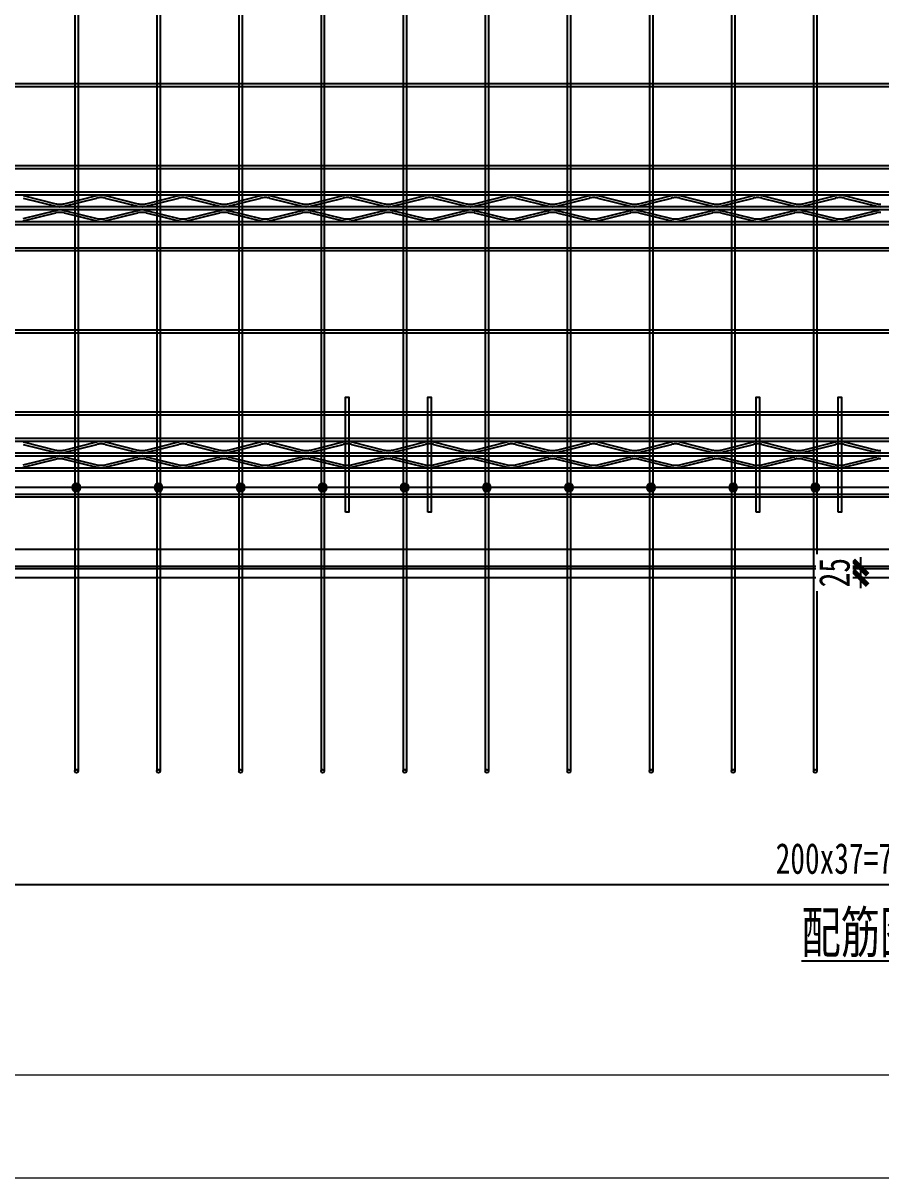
# Model space of a CAD drawing. Extents: x -524 to 129100, y -10500 to 1.
# Drawn here: x 47643 to 49733, y -10500 to -7687 of the extents above; entities that cross this region are included whole.
import ezdxf

# ---------------------------------------------------------------- set-up
doc = ezdxf.new("R2010")
doc.units = 0
doc.header["$LTSCALE"] = 250
doc.linetypes.add('BeePC_CENTER', pattern=[2, 1.25, -0.25, 0.25, -0.25])
doc.layers.get('0').update_dxf_attribs({"linetype": 'CONTINUOUS'})
doc.layers.get('Defpoints').update_dxf_attribs({"linetype": 'CONTINUOUS'})
for name, color, linetype in [('BeePC-CC', 171, 'CONTINUOUS'), ('BeePC-CCBZ', 110, 'CONTINUOUS'), ('BeePC-GJ-LEVEL', 141, 'CONTINUOUS'), ('BeePC-GJ-Truss', 185, 'CONTINUOUS'), ('BeePC-TONG-ZT', 50, 'CONTINUOUS')]:
    doc.layers.add(name, color=color, linetype=linetype)
doc.layers.add('G-ANNO-TTLB', color=7, linetype='CONTINUOUS', lineweight=9)
doc.layers.add('G-ANNO-TTLB-THIN', color=7, linetype='CONTINUOUS', lineweight=9)
doc.styles.add('BeePC_Dim', font='simfang.ttf', dxfattribs={"width": 0.7})
doc.styles.add('BeePC_Text', font='simfang.ttf', dxfattribs={"width": 0.7})
doc.dimstyles.new('BeePC_DIM_25_25', dxfattribs={"dimtxt": 75, "dimasz": 25, "dimexe": 25, "dimexo": 0, "dimgap": 25, "dimtad": 1, "dimdec": 0, "dimzin": 0, "dimdsep": 46, "dimtxsty": 'BeePC_Dim', "dimblk": 'ARCHTICK', "dimcen": 0, "dimdle": 25, "dimclrt": 7, "dimadec": 0, "dimazin": 0, "dimtfac": 1, "dimtdec": 0, "dimtix": 1, "dimtmove": 2, "dimatfit": 3, "dimfxl": 250, "dimfxlon": 1, "dimtfill": 1, "dimtolj": 1, "dimtzin": 0, "dimarcsym": 0})

# ---------------------------------------------------------------- blocks, each defined once
blk = doc.blocks.new('A2-嗡嗡 - A2_嗡嗡-493291-DB1详图')
at = {"layer": 'G-ANNO-TTLB'}
blk.add_line((586.5, -513), (27.5, -513), dxfattribs=at)
at = {"layer": 'G-ANNO-TTLB-THIN'}
blk.add_line((2.5, -523), (596.5, -523), dxfattribs=at)
blk = doc.blocks.new('_ArchTick')
at = {"color": 0, "linetype": 'ByBlock', "const_width": 0.5}
blk.add_lwpolyline([(-0.71, -0.71), (0.71, 0.71)], dxfattribs=at)
blk = doc.blocks.new('*D102')
at = {"layer": 'BeePC-CCBZ', "color": 0, "lineweight": -2, "transparency": 16777216}
for p, q in [((45972.6, -9585.4), (45972.6, -9810.4)), ((53372.6, -9585.4), (53372.6, -9810.4)), ((45947.6, -9785.4), (53397.6, -9785.4))]:
    blk.add_line(p, q, dxfattribs=at)
at = {"layer": 'Defpoints', "color": 0, "transparency": 16777216}
for p in [(45972.6, -7838.4), (53372.6, -7838.4), (53372.6, -9785.4)]:
    blk.add_point(p, dxfattribs=at)
at = {"layer": 'BeePC-CCBZ', "color": 0, "lineweight": -2, "transparency": 16777216, "xscale": 25, "yscale": 25, "zscale": 25, "rotation": 180}
blk.add_blockref('_ArchTick', (45972.6, -9785.4), dxfattribs=at)
at = {"layer": 'BeePC-CCBZ', "color": 0, "lineweight": -2, "transparency": 16777216, "xscale": 25, "yscale": 25, "zscale": 25}
blk.add_blockref('_ArchTick', (53372.6, -9785.4), dxfattribs=at)
at = {"layer": 'BeePC-CCBZ', "color": 7, "linetype": 'BeePC_CENTER', "transparency": 16777216, "insert": (49672.6, -9722.5), "char_height": 75, "attachment_point": 5, "style": 'BeePC_Dim', "bg_fill": 3, "box_fill_scale": 1.1, "bg_fill_color": 256, "bg_fill_true_color": 13158600, "bg_fill_transparency": 0}
blk.add_mtext('\\A1;200x37=7400', dxfattribs=at)
blk = doc.blocks.new('*D106')
at = {"layer": 'BeePC-CCBZ', "color": 0, "lineweight": -2, "transparency": 16777216}
for p, q in [((53904.8, -6613.4), (53904.8, -9063.4)), ((53704.8, -6638.4), (53929.8, -6638.4)), ((53704.8, -9038.4), (53929.8, -9038.4))]:
    blk.add_line(p, q, dxfattribs=at)
at = {"layer": 'Defpoints', "color": 0, "transparency": 16777216}
for p in [(49682.6, -6638.4), (49682.6, -9038.4), (53904.8, -9038.4)]:
    blk.add_point(p, dxfattribs=at)
at = {"layer": 'BeePC-CCBZ', "color": 0, "lineweight": -2, "transparency": 16777216, "xscale": 25, "yscale": 25, "zscale": 25}
for p, rotation in [((53904.8, -6638.4), 90), ((53904.8, -9038.4), 270)]:
    blk.add_blockref('_ArchTick', p, dxfattribs=dict(at, rotation=rotation))
at = {"layer": 'BeePC-CCBZ', "color": 7, "linetype": 'BeePC_CENTER', "transparency": 16777216, "insert": (53841.9, -7838.4), "char_height": 75, "attachment_point": 5, "rotation": 90, "style": 'BeePC_Dim', "bg_fill": 3, "box_fill_scale": 1.1, "bg_fill_color": 256, "bg_fill_true_color": 13158600, "bg_fill_transparency": 0}
blk.add_mtext('\\A1;200x12=2400', dxfattribs=at)
blk = doc.blocks.new('*D107')
at = {"layer": 'BeePC-CCBZ', "color": 0, "lineweight": -2, "transparency": 16777216}
for p, q in [((53904.8, -9013.4), (53904.8, -9538.4)), ((53704.8, -9038.4), (53929.8, -9038.4)), ((53704.8, -9513.4), (53929.8, -9513.4))]:
    blk.add_line(p, q, dxfattribs=at)
at = {"layer": 'Defpoints', "color": 0, "transparency": 16777216}
for p in [(49682.6, -9038.4), (45972.6, -9513.4), (53904.8, -9513.4)]:
    blk.add_point(p, dxfattribs=at)
at = {"layer": 'BeePC-CCBZ', "color": 0, "lineweight": -2, "transparency": 16777216, "xscale": 25, "yscale": 25, "zscale": 25}
for p, rotation in [((53904.8, -9038.4), 90), ((53904.8, -9513.4), 270)]:
    blk.add_blockref('_ArchTick', p, dxfattribs=dict(at, rotation=rotation))
at = {"layer": 'BeePC-CCBZ', "color": 7, "linetype": 'BeePC_CENTER', "transparency": 16777216, "insert": (53841.9, -9275.9), "char_height": 75, "attachment_point": 5, "rotation": 90, "style": 'BeePC_Dim', "bg_fill": 3, "box_fill_scale": 1.1, "bg_fill_color": 256, "bg_fill_true_color": 13158600, "bg_fill_transparency": 0}
blk.add_mtext('\\A1;475', dxfattribs=at)
blk = doc.blocks.new('*D108')
at = {"layer": 'BeePC-CCBZ', "color": 0, "lineweight": -2, "transparency": 16777216}
for p, q in [((49682.6, -8988.4), (49682.6, -9063.4)), ((49682.6, -9013.4), (49657.6, -9013.4)), ((49682.6, -9038.4), (49657.6, -9038.4))]:
    blk.add_line(p, q, dxfattribs=at)
at = {"layer": 'Defpoints', "color": 0, "transparency": 16777216}
for p in [(49682.6, -9013.4), (49682.6, -9038.4), (49682.6, -9038.4)]:
    blk.add_point(p, dxfattribs=at)
at = {"layer": 'BeePC-CCBZ', "color": 0, "lineweight": -2, "transparency": 16777216, "xscale": 25, "yscale": 25, "zscale": 25}
for p, rotation in [((49682.6, -9013.4), 270), ((49682.6, -9038.4), 90)]:
    blk.add_blockref('_ArchTick', p, dxfattribs=dict(at, rotation=rotation))
at = {"layer": 'BeePC-CCBZ', "color": 7, "linetype": 'BeePC_CENTER', "transparency": 16777216, "insert": (49619.7, -9025.9), "char_height": 75, "attachment_point": 5, "rotation": 90, "style": 'BeePC_Dim', "bg_fill": 3, "box_fill_scale": 1.1, "bg_fill_color": 256, "bg_fill_true_color": 13158600, "bg_fill_transparency": 0}
blk.add_mtext('\\A1;25', dxfattribs=at)
blk = doc.blocks.new('BeePC_TagPoint')
h = blk.add_hatch(color=256)
edge = h.paths.add_edge_path(flags=0)
edge.add_arc((0, 0), 10, 0, 180)
edge.add_arc((0, 0), 10, 180, 360)
blk.add_lwpolyline([(10, 0, 1), (-10, 0, 1)], format="xyb", close=True)

msp = doc.modelspace()

# ---------------------------------------------------------------- block references
at = {"xscale": 25, "yscale": 25, "zscale": 25}
msp.add_blockref('A2-嗡嗡 - A2_嗡嗡-493291-DB1详图', (45637.5, 2575), dxfattribs=at)

# ---------------------------------------------------------------- next in the draw order: linework, layer by layer
for points in [[(48428.6, -8878.4), (48428.6, -8598.4), (48436.6, -8598.4), (48436.6, -8878.4), (48428.6, -8878.4)], [(48628.6, -8878.4), (48628.6, -8598.4), (48636.6, -8598.4), (48636.6, -8878.4), (48628.6, -8878.4)], [(49428.6, -8878.4), (49428.6, -8598.4), (49436.6, -8598.4), (49436.6, -8878.4), (49428.6, -8878.4)], [(49628.6, -8878.4), (49628.6, -8598.4), (49636.6, -8598.4), (49636.6, -8878.4), (49628.6, -8878.4)]]:
    msp.add_lwpolyline(points)
at = {"layer": 'BeePC-GJ-LEVEL'}
for points in [[(47768.6, -6167.4), (47768.6, -9509.4)], [(47776.6, -6167.4), (47776.6, -9509.4)], [(47968.6, -6167.4), (47968.6, -9509.4)], [(47976.6, -6167.4), (47976.6, -9509.4)], [(48168.6, -6167.4), (48168.6, -9509.4)], [(48176.6, -6167.4), (48176.6, -9509.4)], [(48368.6, -6167.4), (48368.6, -9509.4)], [(48376.6, -6167.4), (48376.6, -9509.4)], [(48568.6, -6167.4), (48568.6, -9509.4)], [(48576.6, -6167.4), (48576.6, -9509.4)], [(48768.6, -6167.4), (48768.6, -9509.4)], [(48776.6, -6167.4), (48776.6, -9509.4)], [(48968.6, -6167.4), (48968.6, -9509.4)], [(48976.6, -6167.4), (48976.6, -9509.4)], [(49168.6, -6167.4), (49168.6, -9509.4)], [(49176.6, -6167.4), (49176.6, -9509.4)], [(49368.6, -6167.4), (49368.6, -9509.4)], [(49376.6, -6167.4), (49376.6, -9509.4)], [(49568.6, -6167.4), (49568.6, -9509.4)], [(49576.6, -6167.4), (49576.6, -9509.4)], [(45682.3, -7834.4), (53632.8, -7834.4), (53632.8, -7842.4), (45682.3, -7842.4), (45682.3, -7834.4)], [(45682.3, -8034.4), (53632.8, -8034.4), (53632.8, -8042.4), (45682.3, -8042.4), (45682.3, -8034.4)], [(45682.3, -8234.4), (53632.8, -8234.4), (53632.8, -8242.4), (45682.3, -8242.4), (45682.3, -8234.4)], [(45682.3, -8434.4), (53632.8, -8434.4), (53632.8, -8442.4), (45682.3, -8442.4), (45682.3, -8434.4)], [(45682.3, -8634.4), (53632.8, -8634.4), (53632.8, -8642.4), (45682.3, -8642.4), (45682.3, -8634.4)], [(45682.3, -8834.4), (53632.8, -8834.4), (53632.8, -8842.4), (45682.3, -8842.4), (45682.3, -8834.4)], [(45887.3, -9010.4), (53477.8, -9010.4), (53477.8, -9016.4), (45887.3, -9016.4), (45887.3, -9010.4)]]:
    msp.add_lwpolyline(points, dxfattribs=at)
for centre in [(47772.6, -9509.4), (47972.6, -9509.4), (48172.6, -9509.4), (48372.6, -9509.4), (48572.6, -9509.4), (48772.6, -9509.4), (48972.6, -9509.4), (49172.6, -9509.4), (49372.6, -9509.4), (49572.6, -9509.4)]:
    msp.add_circle(centre, 4, dxfattribs=at)
at = {"layer": 'BeePC-GJ-Truss'}
for points in [[(45932.6, -8098.4), (53432.6, -8098.4), (53432.6, -8106.4), (45932.6, -8106.4), (45932.6, -8098.4)], [(45932.6, -8134.4), (53432.6, -8134.4), (53432.6, -8142.4), (45932.6, -8142.4), (45932.6, -8134.4), (45936, -8134.3), (45939.2, -8133.9), (45942.8, -8133.3), (46022.4, -8113.6)], [(47642.8, -8107.6), (47722.4, -8127.3)], [(47642.8, -8113.6), (47722.4, -8133.3)], [(47742.8, -8127.3), (47822.4, -8107.6)], [(47742.8, -8133.3), (47822.4, -8113.6)], [(47842.8, -8107.6), (47922.4, -8127.3)], [(47842.8, -8113.6), (47922.4, -8133.3)], [(47942.8, -8127.3), (48022.4, -8107.6)], [(47942.8, -8133.3), (48022.4, -8113.6)], [(48042.8, -8107.6), (48122.4, -8127.3)], [(48042.8, -8113.6), (48122.4, -8133.3)], [(48142.8, -8127.3), (48222.4, -8107.6)], [(48142.8, -8133.3), (48222.4, -8113.6)], [(48242.8, -8107.6), (48322.4, -8127.3)], [(48242.8, -8113.6), (48322.4, -8133.3)], [(48342.8, -8127.3), (48422.4, -8107.6)], [(48342.8, -8133.3), (48422.4, -8113.6)], [(48442.8, -8107.6), (48522.4, -8127.3)], [(48442.8, -8113.6), (48522.4, -8133.3)], [(48542.8, -8127.3), (48622.4, -8107.6)], [(48542.8, -8133.3), (48622.4, -8113.6)], [(48642.8, -8107.6), (48722.4, -8127.3)], [(48642.8, -8113.6), (48722.4, -8133.3)], [(48742.8, -8127.3), (48822.4, -8107.6)], [(48742.8, -8133.3), (48822.4, -8113.6)], [(48842.8, -8107.6), (48922.4, -8127.3)], [(48842.8, -8113.6), (48922.4, -8133.3)], [(48942.8, -8127.3), (49022.4, -8107.6)], [(48942.8, -8133.3), (49022.4, -8113.6)], [(49042.8, -8107.6), (49122.4, -8127.3)], [(49042.8, -8113.6), (49122.4, -8133.3)], [(49142.8, -8127.3), (49222.4, -8107.6)], [(49142.8, -8133.3), (49222.4, -8113.6)], [(49242.8, -8107.6), (49322.4, -8127.3)], [(49242.8, -8113.6), (49322.4, -8133.3)], [(49342.8, -8127.3), (49422.4, -8107.6)], [(49342.8, -8133.3), (49422.4, -8113.6)], [(49442.8, -8107.6), (49522.4, -8127.3)], [(49442.8, -8113.6), (49522.4, -8133.3)], [(49542.8, -8127.3), (49622.4, -8107.6)], [(49542.8, -8133.3), (49622.4, -8113.6)], [(49642.8, -8107.6), (49722.4, -8127.3)], [(49642.8, -8113.6), (49722.4, -8133.3)], [(47642.8, -8163.3), (47722.4, -8143.6)], [(47642.8, -8169.3), (47722.4, -8149.6)], [(47742.8, -8143.6), (47822.4, -8163.3)], [(47742.8, -8149.6), (47822.4, -8169.3)], [(47842.8, -8163.3), (47922.4, -8143.6)], [(47842.8, -8169.3), (47922.4, -8149.6)], [(47942.8, -8143.6), (48022.4, -8163.3)], [(47942.8, -8149.6), (48022.4, -8169.3)], [(48042.8, -8163.3), (48122.4, -8143.6)], [(48042.8, -8169.3), (48122.4, -8149.6)], [(48142.8, -8143.6), (48222.4, -8163.3)], [(48142.8, -8149.6), (48222.4, -8169.3)], [(48242.8, -8163.3), (48322.4, -8143.6)], [(48242.8, -8169.3), (48322.4, -8149.6)], [(48342.8, -8143.6), (48422.4, -8163.3)], [(48342.8, -8149.6), (48422.4, -8169.3)], [(48442.8, -8163.3), (48522.4, -8143.6)], [(48442.8, -8169.3), (48522.4, -8149.6)], [(48542.8, -8143.6), (48622.4, -8163.3)], [(48542.8, -8149.6), (48622.4, -8169.3)], [(48642.8, -8163.3), (48722.4, -8143.6)], [(48642.8, -8169.3), (48722.4, -8149.6)], [(48742.8, -8143.6), (48822.4, -8163.3)], [(48742.8, -8149.6), (48822.4, -8169.3)], [(48842.8, -8163.3), (48922.4, -8143.6)], [(48842.8, -8169.3), (48922.4, -8149.6)], [(48942.8, -8143.6), (49022.4, -8163.3)], [(48942.8, -8149.6), (49022.4, -8169.3)], [(49042.8, -8163.3), (49122.4, -8143.6)], [(49042.8, -8169.3), (49122.4, -8149.6)], [(49142.8, -8143.6), (49222.4, -8163.3)], [(49142.8, -8149.6), (49222.4, -8169.3)], [(49242.8, -8163.3), (49322.4, -8143.6)], [(49242.8, -8169.3), (49322.4, -8149.6)], [(49342.8, -8143.6), (49422.4, -8163.3)], [(49342.8, -8149.6), (49422.4, -8169.3)], [(49442.8, -8163.3), (49522.4, -8143.6)], [(49442.8, -8169.3), (49522.4, -8149.6)], [(49542.8, -8143.6), (49622.4, -8163.3)], [(49542.8, -8149.6), (49622.4, -8169.3)], [(49642.8, -8163.3), (49722.4, -8143.6)], [(49642.8, -8169.3), (49722.4, -8149.6)], [(45932.6, -8170.4), (53432.6, -8170.4), (53432.6, -8178.4), (45932.6, -8178.4), (45932.6, -8170.4)], [(45932.6, -8698.4), (53432.6, -8698.4), (53432.6, -8706.4), (45932.6, -8706.4), (45932.6, -8698.4)], [(45932.6, -8734.4), (53432.6, -8734.4), (53432.6, -8742.4), (45932.6, -8742.4), (45932.6, -8734.4), (45936, -8734.3), (45939.2, -8733.9), (45942.8, -8733.3), (46022.4, -8713.6)], [(47642.8, -8707.6), (47722.4, -8727.3)], [(47642.8, -8713.6), (47722.4, -8733.3)], [(47742.8, -8727.3), (47822.4, -8707.6)], [(47742.8, -8733.3), (47822.4, -8713.6)], [(47842.8, -8707.6), (47922.4, -8727.3)], [(47842.8, -8713.6), (47922.4, -8733.3)], [(47942.8, -8727.3), (48022.4, -8707.6)], [(47942.8, -8733.3), (48022.4, -8713.6)], [(48042.8, -8707.6), (48122.4, -8727.3)], [(48042.8, -8713.6), (48122.4, -8733.3)], [(48142.8, -8727.3), (48222.4, -8707.6)], [(48142.8, -8733.3), (48222.4, -8713.6)], [(48242.8, -8707.6), (48322.4, -8727.3)], [(48242.8, -8713.6), (48322.4, -8733.3)], [(48342.8, -8727.3), (48422.4, -8707.6)], [(48342.8, -8733.3), (48422.4, -8713.6)], [(48442.8, -8707.6), (48522.4, -8727.3)], [(48442.8, -8713.6), (48522.4, -8733.3)], [(48542.8, -8727.3), (48622.4, -8707.6)], [(48542.8, -8733.3), (48622.4, -8713.6)], [(48642.8, -8707.6), (48722.4, -8727.3)], [(48642.8, -8713.6), (48722.4, -8733.3)], [(48742.8, -8727.3), (48822.4, -8707.6)], [(48742.8, -8733.3), (48822.4, -8713.6)], [(48842.8, -8707.6), (48922.4, -8727.3)], [(48842.8, -8713.6), (48922.4, -8733.3)], [(48942.8, -8727.3), (49022.4, -8707.6)], [(48942.8, -8733.3), (49022.4, -8713.6)], [(49042.8, -8707.6), (49122.4, -8727.3)], [(49042.8, -8713.6), (49122.4, -8733.3)], [(49142.8, -8727.3), (49222.4, -8707.6)], [(49142.8, -8733.3), (49222.4, -8713.6)], [(49242.8, -8707.6), (49322.4, -8727.3)], [(49242.8, -8713.6), (49322.4, -8733.3)], [(49342.8, -8727.3), (49422.4, -8707.6)], [(49342.8, -8733.3), (49422.4, -8713.6)], [(49442.8, -8707.6), (49522.4, -8727.3)], [(49442.8, -8713.6), (49522.4, -8733.3)], [(49542.8, -8727.3), (49622.4, -8707.6)], [(49542.8, -8733.3), (49622.4, -8713.6)], [(49642.8, -8707.6), (49722.4, -8727.3)], [(49642.8, -8713.6), (49722.4, -8733.3)], [(47642.8, -8763.3), (47722.4, -8743.6)], [(47742.8, -8743.6), (47822.4, -8763.3)], [(47842.8, -8763.3), (47922.4, -8743.6)], [(47942.8, -8743.6), (48022.4, -8763.3)], [(48042.8, -8763.3), (48122.4, -8743.6)], [(48142.8, -8743.6), (48222.4, -8763.3)], [(48242.8, -8763.3), (48322.4, -8743.6)], [(48342.8, -8743.6), (48422.4, -8763.3)], [(48442.8, -8763.3), (48522.4, -8743.6)], [(48542.8, -8743.6), (48622.4, -8763.3)], [(48642.8, -8763.3), (48722.4, -8743.6)], [(48742.8, -8743.6), (48822.4, -8763.3)], [(48842.8, -8763.3), (48922.4, -8743.6)], [(48942.8, -8743.6), (49022.4, -8763.3)], [(49042.8, -8763.3), (49122.4, -8743.6)], [(49142.8, -8743.6), (49222.4, -8763.3)], [(49242.8, -8763.3), (49322.4, -8743.6)], [(49342.8, -8743.6), (49422.4, -8763.3)], [(49442.8, -8763.3), (49522.4, -8743.6)], [(49542.8, -8743.6), (49622.4, -8763.3)], [(49642.8, -8763.3), (49722.4, -8743.6)], [(45932.6, -8770.4), (53432.6, -8770.4), (53432.6, -8778.4), (45932.6, -8778.4), (45932.6, -8770.4)], [(47642.8, -8769.3), (47722.4, -8749.6)], [(47742.8, -8749.6), (47822.4, -8769.3)], [(47842.8, -8769.3), (47922.4, -8749.6)], [(47942.8, -8749.6), (48022.4, -8769.3)], [(48042.8, -8769.3), (48122.4, -8749.6)], [(48142.8, -8749.6), (48222.4, -8769.3)], [(48242.8, -8769.3), (48322.4, -8749.6)], [(48342.8, -8749.6), (48422.4, -8769.3)], [(48442.8, -8769.3), (48522.4, -8749.6)], [(48542.8, -8749.6), (48622.4, -8769.3)], [(48642.8, -8769.3), (48722.4, -8749.6)], [(48742.8, -8749.6), (48822.4, -8769.3)], [(48842.8, -8769.3), (48922.4, -8749.6)], [(48942.8, -8749.6), (49022.4, -8769.3)], [(49042.8, -8769.3), (49122.4, -8749.6)], [(49142.8, -8749.6), (49222.4, -8769.3)], [(49242.8, -8769.3), (49322.4, -8749.6)], [(49342.8, -8749.6), (49422.4, -8769.3)], [(49442.8, -8769.3), (49522.4, -8749.6)], [(49542.8, -8749.6), (49622.4, -8769.3)], [(49642.8, -8769.3), (49722.4, -8749.6)]]:
    msp.add_lwpolyline(points, dxfattribs=at)
for centre, major_axis, start_param, end_param in [((47731.4, -8125), (12, 0), 3.861169, 4.813041), ((47733.8, -8125), (12, 0), 4.611737, 5.563609), ((47833.8, -8111.6), (18, 0), 1.635672, 2.256488), ((47831.4, -8115.9), (12, 0), 1.470144, 2.422017), ((47831.4, -8111.6), (18, 0), 0.885104, 1.50592), ((47833.8, -8115.9), (12, 0), 0.719576, 1.671449), ((47931.4, -8125), (12, 0), 3.861169, 4.813041), ((47933.8, -8125), (12, 0), 4.611737, 5.563609), ((48033.8, -8111.6), (18, 0), 1.635672, 2.256488), ((48031.4, -8115.9), (12, 0), 1.470144, 2.422017), ((48031.4, -8111.6), (18, 0), 0.885104, 1.50592), ((48033.8, -8115.9), (12, 0), 0.719576, 1.671449), ((48131.4, -8125), (12, 0), 3.861169, 4.813041), ((48133.8, -8125), (12, 0), 4.611737, 5.563609), ((48233.8, -8111.6), (18, 0), 1.635672, 2.256488), ((48231.4, -8115.9), (12, 0), 1.470144, 2.422017), ((48231.4, -8111.6), (18, 0), 0.885104, 1.50592), ((48233.8, -8115.9), (12, 0), 0.719576, 1.671449), ((48331.4, -8125), (12, 0), 3.861169, 4.813041), ((48333.8, -8125), (12, 0), 4.611737, 5.563609), ((48433.8, -8111.6), (18, 0), 1.635672, 2.256488), ((48431.4, -8115.9), (12, 0), 1.470144, 2.422017), ((48431.4, -8111.6), (18, 0), 0.885104, 1.50592), ((48433.8, -8115.9), (12, 0), 0.719576, 1.671449), ((48531.4, -8125), (12, 0), 3.861169, 4.813041), ((48533.8, -8125), (12, 0), 4.611737, 5.563609), ((48633.8, -8111.6), (18, 0), 1.635672, 2.256488), ((48631.4, -8115.9), (12, 0), 1.470144, 2.422017), ((48631.4, -8111.6), (18, 0), 0.885104, 1.50592), ((48633.8, -8115.9), (12, 0), 0.719576, 1.671449), ((48731.4, -8125), (12, 0), 3.861169, 4.813041), ((48733.8, -8125), (12, 0), 4.611737, 5.563609), ((48833.8, -8111.6), (18, 0), 1.635672, 2.256488), ((48831.4, -8115.9), (12, 0), 1.470144, 2.422017), ((48831.4, -8111.6), (18, 0), 0.885104, 1.50592), ((48833.8, -8115.9), (12, 0), 0.719576, 1.671449), ((48931.4, -8125), (12, 0), 3.861169, 4.813041), ((48933.8, -8125), (12, 0), 4.611737, 5.563609), ((49033.8, -8111.6), (18, 0), 1.635672, 2.256488), ((49031.4, -8115.9), (12, 0), 1.470144, 2.422017), ((49031.4, -8111.6), (18, 0), 0.885104, 1.50592), ((49033.8, -8115.9), (12, 0), 0.719576, 1.671449), ((49131.4, -8125), (12, 0), 3.861169, 4.813041), ((49133.8, -8125), (12, 0), 4.611737, 5.563609), ((49233.8, -8111.6), (18, 0), 1.635672, 2.256488), ((49231.4, -8115.9), (12, 0), 1.470144, 2.422017), ((49231.4, -8111.6), (18, 0), 0.885104, 1.50592), ((49233.8, -8115.9), (12, 0), 0.719576, 1.671449), ((49331.4, -8125), (12, 0), 3.861169, 4.813041), ((49333.8, -8125), (12, 0), 4.611737, 5.563609), ((49433.8, -8111.6), (18, 0), 1.635672, 2.256488), ((49431.4, -8115.9), (12, 0), 1.470144, 2.422017), ((49431.4, -8111.6), (18, 0), 0.885104, 1.50592), ((49433.8, -8115.9), (12, 0), 0.719576, 1.671449), ((49531.4, -8125), (12, 0), 3.861169, 4.813041), ((49533.8, -8125), (12, 0), 4.611737, 5.563609), ((49633.8, -8111.6), (18, 0), 1.635672, 2.256488), ((49631.4, -8115.9), (12, 0), 1.470144, 2.422017), ((49631.4, -8111.6), (18, 0), 0.885104, 1.50592), ((49633.8, -8115.9), (12, 0), 0.719576, 1.671449), ((49731.4, -8125), (12, 0), 3.861169, 4.813041), ((47733.8, -8129.3), (18, 0), 4.026697, 4.647513), ((47733.8, -8147.6), (18, 0), 1.635672, 2.256488), ((47731.4, -8151.9), (12, 0), 1.470144, 2.422017), ((47731.4, -8129.3), (18, 0), 4.777265, 5.398081), ((47731.4, -8147.6), (18, 0), 0.885104, 1.50592), ((47733.8, -8151.9), (12, 0), 0.719576, 1.671449), ((47933.8, -8129.3), (18, 0), 4.026697, 4.647513), ((47933.8, -8147.6), (18, 0), 1.635672, 2.256488), ((47931.4, -8151.9), (12, 0), 1.470144, 2.422017), ((47931.4, -8129.3), (18, 0), 4.777265, 5.398081), ((47931.4, -8147.6), (18, 0), 0.885104, 1.50592), ((47933.8, -8151.9), (12, 0), 0.719576, 1.671449), ((48133.8, -8129.3), (18, 0), 4.026697, 4.647513), ((48133.8, -8147.6), (18, 0), 1.635672, 2.256488), ((48131.4, -8151.9), (12, 0), 1.470144, 2.422017), ((48131.4, -8129.3), (18, 0), 4.777265, 5.398081), ((48131.4, -8147.6), (18, 0), 0.885104, 1.50592), ((48133.8, -8151.9), (12, 0), 0.719576, 1.671449), ((48333.8, -8129.3), (18, 0), 4.026697, 4.647513), ((48333.8, -8147.6), (18, 0), 1.635672, 2.256488), ((48331.4, -8151.9), (12, 0), 1.470144, 2.422017), ((48331.4, -8129.3), (18, 0), 4.777265, 5.398081), ((48331.4, -8147.6), (18, 0), 0.885104, 1.50592), ((48333.8, -8151.9), (12, 0), 0.719576, 1.671449), ((48533.8, -8129.3), (18, 0), 4.026697, 4.647513), ((48533.8, -8147.6), (18, 0), 1.635672, 2.256488), ((48531.4, -8151.9), (12, 0), 1.470144, 2.422017), ((48531.4, -8129.3), (18, 0), 4.777265, 5.398081), ((48531.4, -8147.6), (18, 0), 0.885104, 1.50592), ((48533.8, -8151.9), (12, 0), 0.719576, 1.671449), ((48733.8, -8129.3), (18, 0), 4.026697, 4.647513), ((48733.8, -8147.6), (18, 0), 1.635672, 2.256488), ((48731.4, -8151.9), (12, 0), 1.470144, 2.422017), ((48731.4, -8129.3), (18, 0), 4.777265, 5.398081), ((48731.4, -8147.6), (18, 0), 0.885104, 1.50592), ((48733.8, -8151.9), (12, 0), 0.719576, 1.671449), ((48933.8, -8129.3), (18, 0), 4.026697, 4.647513), ((48933.8, -8147.6), (18, 0), 1.635672, 2.256488), ((48931.4, -8151.9), (12, 0), 1.470144, 2.422017), ((48931.4, -8129.3), (18, 0), 4.777265, 5.398081), ((48931.4, -8147.6), (18, 0), 0.885104, 1.50592), ((48933.8, -8151.9), (12, 0), 0.719576, 1.671449), ((49133.8, -8129.3), (18, 0), 4.026697, 4.647513), ((49133.8, -8147.6), (18, 0), 1.635672, 2.256488), ((49131.4, -8151.9), (12, 0), 1.470144, 2.422017), ((49131.4, -8129.3), (18, 0), 4.777265, 5.398081), ((49131.4, -8147.6), (18, 0), 0.885104, 1.50592), ((49133.8, -8151.9), (12, 0), 0.719576, 1.671449), ((49333.8, -8129.3), (18, 0), 4.026697, 4.647513), ((49333.8, -8147.6), (18, 0), 1.635672, 2.256488), ((49331.4, -8151.9), (12, 0), 1.470144, 2.422017), ((49331.4, -8129.3), (18, 0), 4.777265, 5.398081), ((49331.4, -8147.6), (18, 0), 0.885104, 1.50592), ((49333.8, -8151.9), (12, 0), 0.719576, 1.671449), ((49533.8, -8129.3), (18, 0), 4.026697, 4.647513), ((49533.8, -8147.6), (18, 0), 1.635672, 2.256488), ((49531.4, -8151.9), (12, 0), 1.470144, 2.422017), ((49531.4, -8129.3), (18, 0), 4.777265, 5.398081), ((49531.4, -8147.6), (18, 0), 0.885104, 1.50592), ((49533.8, -8151.9), (12, 0), 0.719576, 1.671449), ((49733.8, -8129.3), (18, 0), 4.026697, 4.647513), ((49733.8, -8147.6), (18, 0), 1.635672, 2.256488), ((49731.4, -8151.9), (12, 0), 1.470144, 2.422017), ((47831.4, -8161), (12, 0), 3.861169, 4.813041), ((47833.8, -8165.3), (18, 0), 4.026697, 4.647513), ((47833.8, -8161), (12, 0), 4.611737, 5.563609), ((47831.4, -8165.3), (18, 0), 4.777265, 5.398081), ((48031.4, -8161), (12, 0), 3.861169, 4.813041), ((48033.8, -8165.3), (18, 0), 4.026697, 4.647513), ((48033.8, -8161), (12, 0), 4.611737, 5.563609), ((48031.4, -8165.3), (18, 0), 4.777265, 5.398081), ((48231.4, -8161), (12, 0), 3.861169, 4.813041), ((48233.8, -8165.3), (18, 0), 4.026697, 4.647513), ((48233.8, -8161), (12, 0), 4.611737, 5.563609), ((48231.4, -8165.3), (18, 0), 4.777265, 5.398081), ((48431.4, -8161), (12, 0), 3.861169, 4.813041), ((48433.8, -8165.3), (18, 0), 4.026697, 4.647513), ((48433.8, -8161), (12, 0), 4.611737, 5.563609), ((48431.4, -8165.3), (18, 0), 4.777265, 5.398081), ((48631.4, -8161), (12, 0), 3.861169, 4.813041), ((48633.8, -8165.3), (18, 0), 4.026697, 4.647513), ((48633.8, -8161), (12, 0), 4.611737, 5.563609), ((48631.4, -8165.3), (18, 0), 4.777265, 5.398081), ((48831.4, -8161), (12, 0), 3.861169, 4.813041), ((48833.8, -8165.3), (18, 0), 4.026697, 4.647513), ((48833.8, -8161), (12, 0), 4.611737, 5.563609), ((48831.4, -8165.3), (18, 0), 4.777265, 5.398081), ((49031.4, -8161), (12, 0), 3.861169, 4.813041), ((49033.8, -8165.3), (18, 0), 4.026697, 4.647513), ((49033.8, -8161), (12, 0), 4.611737, 5.563609), ((49031.4, -8165.3), (18, 0), 4.777265, 5.398081), ((49231.4, -8161), (12, 0), 3.861169, 4.813041), ((49233.8, -8165.3), (18, 0), 4.026697, 4.647513), ((49233.8, -8161), (12, 0), 4.611737, 5.563609), ((49231.4, -8165.3), (18, 0), 4.777265, 5.398081), ((49431.4, -8161), (12, 0), 3.861169, 4.813041), ((49433.8, -8165.3), (18, 0), 4.026697, 4.647513), ((49433.8, -8161), (12, 0), 4.611737, 5.563609), ((49431.4, -8165.3), (18, 0), 4.777265, 5.398081), ((49631.4, -8161), (12, 0), 3.861169, 4.813041), ((49633.8, -8165.3), (18, 0), 4.026697, 4.647513), ((49633.8, -8161), (12, 0), 4.611737, 5.563609), ((49631.4, -8165.3), (18, 0), 4.777265, 5.398081), ((47833.8, -8711.6), (18, 0), 1.635672, 2.256488), ((47831.4, -8715.9), (12, 0), 1.470144, 2.422017), ((47831.4, -8711.6), (18, 0), 0.885104, 1.50592), ((47833.8, -8715.9), (12, 0), 0.719576, 1.671449), ((48033.8, -8711.6), (18, 0), 1.635672, 2.256488), ((48031.4, -8715.9), (12, 0), 1.470144, 2.422017), ((48031.4, -8711.6), (18, 0), 0.885104, 1.50592), ((48033.8, -8715.9), (12, 0), 0.719576, 1.671449), ((48233.8, -8711.6), (18, 0), 1.635672, 2.256488), ((48231.4, -8715.9), (12, 0), 1.470144, 2.422017), ((48231.4, -8711.6), (18, 0), 0.885104, 1.50592), ((48233.8, -8715.9), (12, 0), 0.719576, 1.671449), ((48433.8, -8711.6), (18, 0), 1.635672, 2.256488), ((48431.4, -8715.9), (12, 0), 1.470144, 2.422017), ((48431.4, -8711.6), (18, 0), 0.885104, 1.50592), ((48433.8, -8715.9), (12, 0), 0.719576, 1.671449), ((48633.8, -8711.6), (18, 0), 1.635672, 2.256488), ((48631.4, -8715.9), (12, 0), 1.470144, 2.422017), ((48631.4, -8711.6), (18, 0), 0.885104, 1.50592), ((48633.8, -8715.9), (12, 0), 0.719576, 1.671449), ((48833.8, -8711.6), (18, 0), 1.635672, 2.256488), ((48831.4, -8715.9), (12, 0), 1.470144, 2.422017), ((48831.4, -8711.6), (18, 0), 0.885104, 1.50592), ((48833.8, -8715.9), (12, 0), 0.719576, 1.671449), ((49033.8, -8711.6), (18, 0), 1.635672, 2.256488), ((49031.4, -8715.9), (12, 0), 1.470144, 2.422017), ((49031.4, -8711.6), (18, 0), 0.885104, 1.50592), ((49033.8, -8715.9), (12, 0), 0.719576, 1.671449), ((49233.8, -8711.6), (18, 0), 1.635672, 2.256488), ((49231.4, -8715.9), (12, 0), 1.470144, 2.422017), ((49231.4, -8711.6), (18, 0), 0.885104, 1.50592), ((49233.8, -8715.9), (12, 0), 0.719576, 1.671449), ((49433.8, -8711.6), (18, 0), 1.635672, 2.256488), ((49431.4, -8715.9), (12, 0), 1.470144, 2.422017), ((49431.4, -8711.6), (18, 0), 0.885104, 1.50592), ((49433.8, -8715.9), (12, 0), 0.719576, 1.671449), ((49633.8, -8711.6), (18, 0), 1.635672, 2.256488), ((49631.4, -8715.9), (12, 0), 1.470144, 2.422017), ((49631.4, -8711.6), (18, 0), 0.885104, 1.50592), ((49633.8, -8715.9), (12, 0), 0.719576, 1.671449), ((47731.4, -8725), (12, 0), 3.861169, 4.813041), ((47733.8, -8729.3), (18, 0), 4.026697, 4.647513), ((47733.8, -8747.6), (18, 0), 1.635672, 2.256488), ((47733.8, -8725), (12, 0), 4.611737, 5.563609), ((47731.4, -8729.3), (18, 0), 4.777265, 5.398081), ((47731.4, -8747.6), (18, 0), 0.885104, 1.50592), ((47931.4, -8725), (12, 0), 3.861169, 4.813041), ((47933.8, -8729.3), (18, 0), 4.026697, 4.647513), ((47933.8, -8747.6), (18, 0), 1.635672, 2.256488), ((47933.8, -8725), (12, 0), 4.611737, 5.563609), ((47931.4, -8729.3), (18, 0), 4.777265, 5.398081), ((47931.4, -8747.6), (18, 0), 0.885104, 1.50592), ((48131.4, -8725), (12, 0), 3.861169, 4.813041), ((48133.8, -8729.3), (18, 0), 4.026697, 4.647513), ((48133.8, -8747.6), (18, 0), 1.635672, 2.256488), ((48133.8, -8725), (12, 0), 4.611737, 5.563609), ((48131.4, -8729.3), (18, 0), 4.777265, 5.398081), ((48131.4, -8747.6), (18, 0), 0.885104, 1.50592), ((48331.4, -8725), (12, 0), 3.861169, 4.813041), ((48333.8, -8729.3), (18, 0), 4.026697, 4.647513), ((48333.8, -8747.6), (18, 0), 1.635672, 2.256488), ((48333.8, -8725), (12, 0), 4.611737, 5.563609), ((48331.4, -8729.3), (18, 0), 4.777265, 5.398081), ((48331.4, -8747.6), (18, 0), 0.885104, 1.50592), ((48531.4, -8725), (12, 0), 3.861169, 4.813041), ((48533.8, -8729.3), (18, 0), 4.026697, 4.647513), ((48533.8, -8747.6), (18, 0), 1.635672, 2.256488), ((48533.8, -8725), (12, 0), 4.611737, 5.563609), ((48531.4, -8729.3), (18, 0), 4.777265, 5.398081), ((48531.4, -8747.6), (18, 0), 0.885104, 1.50592), ((48731.4, -8725), (12, 0), 3.861169, 4.813041), ((48733.8, -8729.3), (18, 0), 4.026697, 4.647513), ((48733.8, -8747.6), (18, 0), 1.635672, 2.256488), ((48733.8, -8725), (12, 0), 4.611737, 5.563609), ((48731.4, -8729.3), (18, 0), 4.777265, 5.398081), ((48731.4, -8747.6), (18, 0), 0.885104, 1.50592), ((48931.4, -8725), (12, 0), 3.861169, 4.813041), ((48933.8, -8729.3), (18, 0), 4.026697, 4.647513), ((48933.8, -8747.6), (18, 0), 1.635672, 2.256488), ((48933.8, -8725), (12, 0), 4.611737, 5.563609), ((48931.4, -8729.3), (18, 0), 4.777265, 5.398081), ((48931.4, -8747.6), (18, 0), 0.885104, 1.50592), ((49131.4, -8725), (12, 0), 3.861169, 4.813041), ((49133.8, -8729.3), (18, 0), 4.026697, 4.647513), ((49133.8, -8747.6), (18, 0), 1.635672, 2.256488), ((49133.8, -8725), (12, 0), 4.611737, 5.563609), ((49131.4, -8729.3), (18, 0), 4.777265, 5.398081), ((49131.4, -8747.6), (18, 0), 0.885104, 1.50592), ((49331.4, -8725), (12, 0), 3.861169, 4.813041), ((49333.8, -8729.3), (18, 0), 4.026697, 4.647513), ((49333.8, -8747.6), (18, 0), 1.635672, 2.256488), ((49333.8, -8725), (12, 0), 4.611737, 5.563609), ((49331.4, -8729.3), (18, 0), 4.777265, 5.398081), ((49331.4, -8747.6), (18, 0), 0.885104, 1.50592), ((49531.4, -8725), (12, 0), 3.861169, 4.813041), ((49533.8, -8729.3), (18, 0), 4.026697, 4.647513), ((49533.8, -8747.6), (18, 0), 1.635672, 2.256488), ((49533.8, -8725), (12, 0), 4.611737, 5.563609), ((49531.4, -8729.3), (18, 0), 4.777265, 5.398081), ((49531.4, -8747.6), (18, 0), 0.885104, 1.50592), ((49731.4, -8725), (12, 0), 3.861169, 4.813041), ((49733.8, -8729.3), (18, 0), 4.026697, 4.647513), ((49733.8, -8747.6), (18, 0), 1.635672, 2.256488), ((47731.4, -8751.9), (12, 0), 1.470144, 2.422017), ((47733.8, -8751.9), (12, 0), 0.719576, 1.671449), ((47831.4, -8761), (12, 0), 3.861169, 4.813041), ((47833.8, -8765.3), (18, 0), 4.026697, 4.647513), ((47833.8, -8761), (12, 0), 4.611737, 5.563609), ((47831.4, -8765.3), (18, 0), 4.777265, 5.398081), ((47931.4, -8751.9), (12, 0), 1.470144, 2.422017), ((47933.8, -8751.9), (12, 0), 0.719576, 1.671449), ((48031.4, -8761), (12, 0), 3.861169, 4.813041), ((48033.8, -8765.3), (18, 0), 4.026697, 4.647513), ((48033.8, -8761), (12, 0), 4.611737, 5.563609), ((48031.4, -8765.3), (18, 0), 4.777265, 5.398081), ((48131.4, -8751.9), (12, 0), 1.470144, 2.422017), ((48133.8, -8751.9), (12, 0), 0.719576, 1.671449), ((48231.4, -8761), (12, 0), 3.861169, 4.813041), ((48233.8, -8765.3), (18, 0), 4.026697, 4.647513), ((48233.8, -8761), (12, 0), 4.611737, 5.563609), ((48231.4, -8765.3), (18, 0), 4.777265, 5.398081), ((48331.4, -8751.9), (12, 0), 1.470144, 2.422017), ((48333.8, -8751.9), (12, 0), 0.719576, 1.671449), ((48431.4, -8761), (12, 0), 3.861169, 4.813041), ((48433.8, -8765.3), (18, 0), 4.026697, 4.647513), ((48433.8, -8761), (12, 0), 4.611737, 5.563609), ((48431.4, -8765.3), (18, 0), 4.777265, 5.398081), ((48531.4, -8751.9), (12, 0), 1.470144, 2.422017), ((48533.8, -8751.9), (12, 0), 0.719576, 1.671449), ((48631.4, -8761), (12, 0), 3.861169, 4.813041), ((48633.8, -8765.3), (18, 0), 4.026697, 4.647513), ((48633.8, -8761), (12, 0), 4.611737, 5.563609), ((48631.4, -8765.3), (18, 0), 4.777265, 5.398081), ((48731.4, -8751.9), (12, 0), 1.470144, 2.422017), ((48733.8, -8751.9), (12, 0), 0.719576, 1.671449), ((48831.4, -8761), (12, 0), 3.861169, 4.813041), ((48833.8, -8765.3), (18, 0), 4.026697, 4.647513), ((48833.8, -8761), (12, 0), 4.611737, 5.563609), ((48831.4, -8765.3), (18, 0), 4.777265, 5.398081), ((48931.4, -8751.9), (12, 0), 1.470144, 2.422017), ((48933.8, -8751.9), (12, 0), 0.719576, 1.671449), ((49031.4, -8761), (12, 0), 3.861169, 4.813041), ((49033.8, -8765.3), (18, 0), 4.026697, 4.647513), ((49033.8, -8761), (12, 0), 4.611737, 5.563609), ((49031.4, -8765.3), (18, 0), 4.777265, 5.398081), ((49131.4, -8751.9), (12, 0), 1.470144, 2.422017), ((49133.8, -8751.9), (12, 0), 0.719576, 1.671449), ((49231.4, -8761), (12, 0), 3.861169, 4.813041), ((49233.8, -8765.3), (18, 0), 4.026697, 4.647513), ((49233.8, -8761), (12, 0), 4.611737, 5.563609), ((49231.4, -8765.3), (18, 0), 4.777265, 5.398081), ((49331.4, -8751.9), (12, 0), 1.470144, 2.422017), ((49333.8, -8751.9), (12, 0), 0.719576, 1.671449), ((49431.4, -8761), (12, 0), 3.861169, 4.813041), ((49433.8, -8765.3), (18, 0), 4.026697, 4.647513), ((49433.8, -8761), (12, 0), 4.611737, 5.563609), ((49431.4, -8765.3), (18, 0), 4.777265, 5.398081), ((49531.4, -8751.9), (12, 0), 1.470144, 2.422017), ((49533.8, -8751.9), (12, 0), 0.719576, 1.671449), ((49631.4, -8761), (12, 0), 3.861169, 4.813041), ((49633.8, -8765.3), (18, 0), 4.026697, 4.647513), ((49633.8, -8761), (12, 0), 4.611737, 5.563609), ((49631.4, -8765.3), (18, 0), 4.777265, 5.398081), ((49731.4, -8751.9), (12, 0), 1.470144, 2.422017)]:
    msp.add_ellipse(centre, major_axis=major_axis, ratio=0.288551, start_param=start_param, end_param=end_param, dxfattribs=at)
at = {"layer": 'BeePC-TONG-ZT'}
msp.add_lwpolyline([(45872.3, -6638.4), (53492.8, -6638.4), (53492.8, -9038.4), (45872.3, -9038.4), (45872.3, -6638.4)], dxfattribs=at)

# ---------------------------------------------------------------- next in the draw order: texts
at = {"insert": (49682.6, -9907.4), "char_height": 100, "attachment_point": 5, "style": 'BeePC_Text'}
msp.add_mtext('\\L配筋图\\o', dxfattribs=at)

# ---------------------------------------------------------------- next in the draw order: dimensions: what is measured, and where the dimension line sits
at = {"layer": 'BeePC-CCBZ'}
dim = msp.add_linear_dim(base=(53372.6, -9785.4), p1=(45972.6, -7838.4), p2=(53372.6, -7838.4), angle=0, text='200x37=7400', dimstyle='BeePC_DIM_25_25', override={"dimfxl": 200}, dxfattribs=at)
dim.commit()
dim.dimension.update_dxf_attribs({"geometry": '*D102', "text_midpoint": (49672.6, -9722.5)})

# ---------------------------------------------------------------- next in the draw order: linework, layer by layer
at = {"layer": 'BeePC-CC'}
for p, q in [((47772.6, -8818.4), (47572.6, -8818.4)), ((47972.6, -8818.4), (47772.6, -8818.4)), ((48172.6, -8818.4), (47972.6, -8818.4)), ((48372.6, -8818.4), (48172.6, -8818.4)), ((48572.6, -8818.4), (48372.6, -8818.4)), ((48772.6, -8818.4), (48572.6, -8818.4)), ((48972.6, -8818.4), (48772.6, -8818.4)), ((49172.6, -8818.4), (48972.6, -8818.4)), ((49372.6, -8818.4), (49172.6, -8818.4)), ((49572.6, -8818.4), (49372.6, -8818.4))]:
    msp.add_line(p, q, dxfattribs=at)

# ---------------------------------------------------------------- next in the draw order: block references
for p in [(47772.6, -8818.4), (47972.6, -8818.4), (48172.6, -8818.4), (48372.6, -8818.4), (48572.6, -8818.4), (48772.6, -8818.4), (48972.6, -8818.4), (49172.6, -8818.4), (49372.6, -8818.4), (49572.6, -8818.4)]:
    msp.add_blockref('BeePC_TagPoint', p, dxfattribs=at)

# ---------------------------------------------------------------- next in the draw order: dimensions: what is measured, and where the dimension line sits
at = {"layer": 'BeePC-CCBZ'}
dim = msp.add_linear_dim(base=(53904.8, -9038.4), p1=(49682.6, -6638.4), p2=(49682.6, -9038.4), angle=90, text='200x12=2400', dimstyle='BeePC_DIM_25_25', override={"dimfxl": 200}, dxfattribs=at)
dim.commit()
dim.dimension.update_dxf_attribs({"geometry": '*D106', "text_midpoint": (53841.9, -7838.4)})

# ---------------------------------------------------------------- next in the draw order: linework, layer by layer
at = {"layer": 'BeePC-CC'}
msp.add_line((49772.6, -8818.4), (49572.6, -8818.4), dxfattribs=at)

# ---------------------------------------------------------------- next in the draw order: dimensions: what is measured, and where the dimension line sits
at = {"layer": 'BeePC-CCBZ'}
dim = msp.add_linear_dim(base=(53904.8, -9513.4), p1=(49682.6, -9038.4), p2=(45972.6, -9513.4), angle=90, dimstyle='BeePC_DIM_25_25', override={"dimfxl": 200}, dxfattribs=at)
dim.commit()
dim.dimension.update_dxf_attribs({"geometry": '*D107', "text_midpoint": (53841.9, -9275.9)})

# ---------------------------------------------------------------- next in the draw order: dimensions: what is measured, and where the dimension line sits
dim = msp.add_linear_dim(base=(49682.6, -9038.4), p1=(49682.6, -9013.4), p2=(49682.6, -9038.4), angle=90, dimstyle='BeePC_DIM_25_25', override={"dimfxl": 50}, dxfattribs=at)
dim.commit()
dim.dimension.update_dxf_attribs({"geometry": '*D108', "text_midpoint": (49619.7, -9025.9)})

# ---------------------------------------------------------------- next in the draw order: linework, layer by layer
at = {"layer": 'BeePC-CC'}
msp.add_line((53467.8, -8969.4), (45897.3, -8969.4), dxfattribs=at)

doc.saveas('drawing.dxf')
